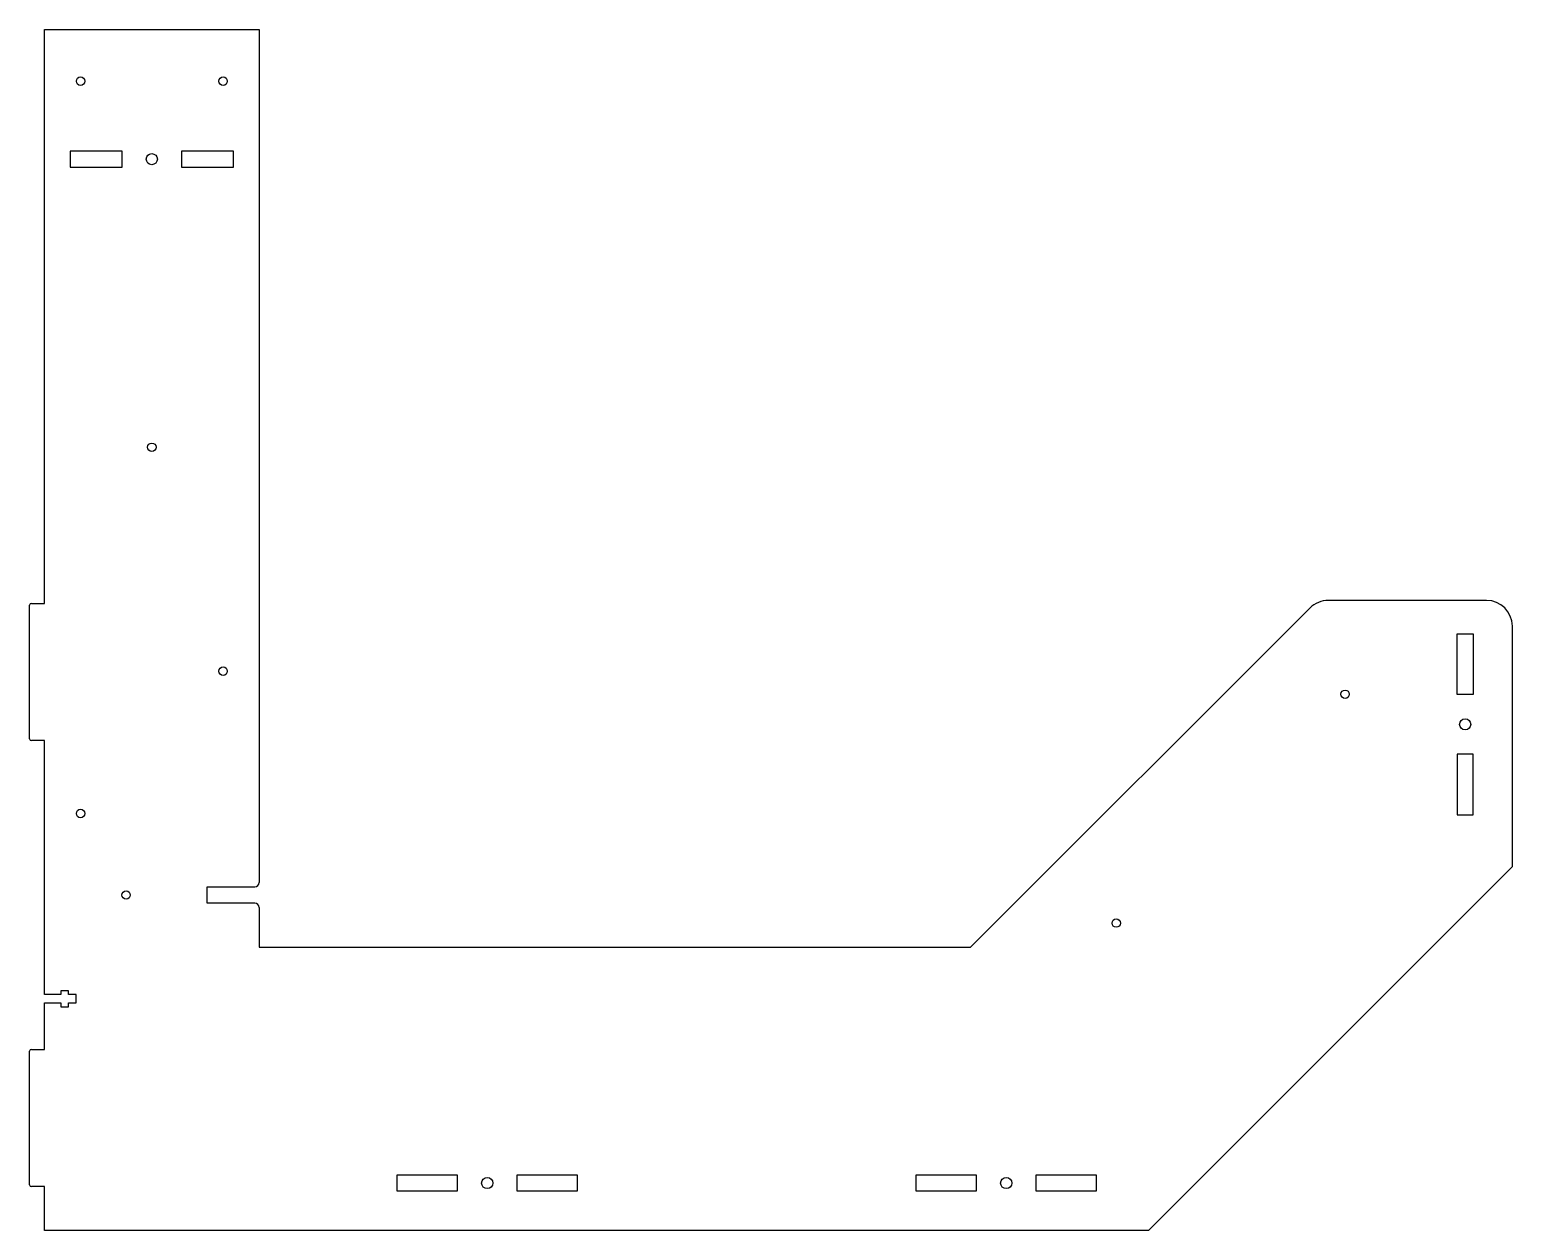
# Model space of a CAD drawing. Extents: x -164 to 700, y -700 to 0.
import ezdxf

# ---------------------------------------------------------------- set-up
doc = ezdxf.new("R2010")
doc.units = 0
doc.layers.add('Shape2DView', color=7, linetype='CONTINUOUS')

msp = doc.modelspace()

# ---------------------------------------------------------------- linework, layer by layer
at = {"layer": 'Shape2DView'}
for p, q in [((-155.5, 0), (-30.5, 0)), ((-155.5, -334.5), (-155.5, 0)), ((-30.5, 0), (-30.5, -497.25)), ((-110.35, -70.85), (-140.65, -70.85)), ((-140.65, -70.85), (-140.65, -80.15)), ((-110.35, -80.15), (-110.35, -70.85)), ((-45.35, -70.85), (-75.65, -70.85)), ((-75.65, -70.85), (-75.65, -80.15)), ((-45.35, -80.15), (-45.35, -70.85)), ((-140.65, -80.15), (-110.35, -80.15)), ((-75.65, -80.15), (-45.35, -80.15)), ((-164.2, -413.5), (-164.2, -335.5)), ((-163.2, -334.5), (-155.5, -334.5)), ((685, -332.76), (592.692, -332.76)), ((582.085, -337.153), (384.239, -535)), ((667.9, -352.3), (677.1, -352.3)), ((667.9, -387.7), (667.9, -352.3)), ((677.1, -352.3), (677.1, -387.7)), ((700, -487.939), (700, -347.76)), ((677.1, -387.7), (667.9, -387.7)), ((-155.5, -414.5), (-163.2, -414.5)), ((-155.5, -562.569), (-155.5, -414.5)), ((677.1, -422.3), (667.9, -422.3)), ((667.9, -422.3), (667.9, -457.7)), ((677.1, -457.7), (677.1, -422.3)), ((667.9, -457.7), (677.1, -457.7)), ((700, -487.939), (487.939, -700)), ((-60.65, -509.25), (-60.65, -499.75)), ((-60.65, -499.75), (-33, -499.75)), ((-33, -509.25), (-60.65, -509.25)), ((-30.5, -511.75), (-30.5, -535)), ((-30.5, -535), (384.239, -535)), ((-146.1, -560.4), (-146.1, -562.569)), ((-141.6, -560.4), (-146.1, -560.4)), ((-141.6, -562.569), (-141.6, -560.4)), ((-146.1, -562.569), (-155.5, -562.569)), ((-155.5, -567.431), (-146.1, -567.431)), ((-155.5, -594.5), (-155.5, -567.431)), ((-146.1, -567.431), (-146.1, -569.6)), ((-146.1, -569.6), (-141.6, -569.6)), ((-137.1, -562.569), (-141.6, -562.569)), ((-141.6, -567.431), (-137.1, -567.431)), ((-141.6, -569.6), (-141.6, -567.431)), ((-137.1, -567.431), (-137.1, -562.569)), ((-164.2, -673.5), (-164.2, -595.5)), ((-163.2, -594.5), (-155.5, -594.5)), ((85.2, -667.83), (49.8, -667.83)), ((49.8, -667.83), (49.8, -677.03)), ((85.2, -677.03), (85.2, -667.83)), ((155.2, -667.83), (119.8, -667.83)), ((119.8, -667.83), (119.8, -677.03)), ((155.2, -677.03), (155.2, -667.83)), ((387.7, -667.83), (352.3, -667.83)), ((352.3, -667.83), (352.3, -677.03)), ((387.7, -677.03), (387.7, -667.83)), ((457.7, -667.83), (422.3, -667.83)), ((422.3, -667.83), (422.3, -677.03)), ((457.7, -677.03), (457.7, -667.83)), ((-155.5, -674.5), (-163.2, -674.5)), ((-155.5, -700), (-155.5, -674.5)), ((49.8, -677.03), (85.2, -677.03)), ((119.8, -677.03), (155.2, -677.03)), ((352.3, -677.03), (387.7, -677.03)), ((422.3, -677.03), (457.7, -677.03)), ((487.939, -700), (-155.5, -700))]:
    msp.add_line(p, q, dxfattribs=at)
for centre, radius in [((-134.5, -30), 2.481), ((-51.5, -30), 2.481), ((-93, -75.5), 3.25), ((-93, -243.5), 2.481), ((-51.5, -374), 2.481), ((602.509, -387.441), 2.431), ((672.5, -405), 3.25), ((-134.5, -457), 2.481), ((-108, -504.5), 2.456), ((469.092, -520.858), 2.431), ((102.5, -672.43), 3.25), ((405, -672.43), 3.25)]:
    msp.add_circle(centre, radius, dxfattribs=at)
for centre, radius, start, end in [((-163.2, -335.5), 1, 90, 180), ((592.692, -347.76), 15, 90, 135), ((685, -347.76), 15, 0, 90), ((-163.2, -413.5), 1, 180, -90), ((-33, -497.25), 2.5, -90, 0), ((-33, -511.75), 2.5, 0, 90), ((-163.2, -595.5), 1, 90, 180), ((-163.2, -673.5), 1, 180, -90)]:
    msp.add_arc(centre, radius, start, end, dxfattribs=at)

doc.saveas('drawing.dxf')
